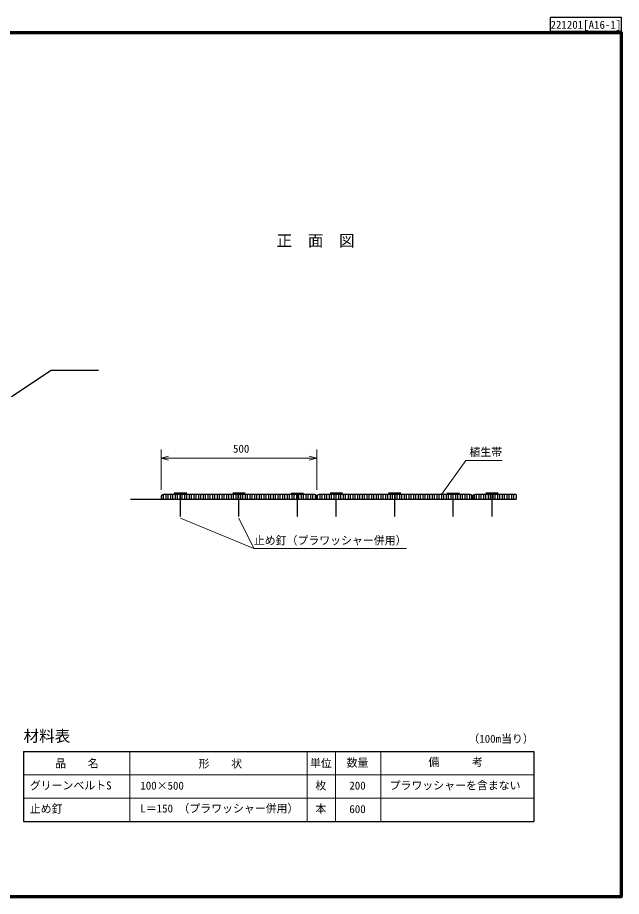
# Model space of a CAD drawing. Units: millimetres, scale not verified. Extents: x 100 to 4100, y 100 to 2919.
# Drawn here: x 2162 to 4100, y 100 to 2919 of the extents above; entities that cross this region are included whole.
import ezdxf
from ezdxf.enums import TextEntityAlignment as Align

# ---------------------------------------------------------------- set-up
doc = ezdxf.new("R2010")
doc.units = ezdxf.units.MM
doc.header["$LTSCALE"] = 10
for name, color, linetype, lineweight in [('C-DOC', 3, 'Continuous', 25), ('C-MTR-FRAM', 5, 'Continuous', 25), ('C-MTR-LINE', 5, 'Continuous', 13), ('C-STR', 7, 'Continuous', 25), ('C-STR-HTXT', 1, 'Continuous', 13), ('C-TTL', 7, 'Continuous', 13)]:
    doc.layers.add(name, color=color, linetype=linetype, lineweight=lineweight)
for name, color, linetype in [('C-MTR', 5, 'Continuous'), ('C-MTR-TXT', 5, 'Continuous'), ('C-TTL-TXT', 7, 'Continuous')]:
    doc.layers.add(name, color=color, linetype=linetype)
doc.styles.add('ＭＳ ゴシック', font='')
doc.styles.get('ＭＳ ゴシック').set_extended_font_data('MS Gothic')

msp = doc.modelspace()

# ---------------------------------------------------------------- linework, layer by layer
at = {"layer": 'C-DOC'}
msp.add_line((3872.49, 2875), (3872.49, 2918.61), dxfattribs=at)
msp.add_lwpolyline([(3872.49, 2875), (4099.99, 2875), (4099.99, 2918.61), (3872.49, 2918.61)], dxfattribs=at)
at = {"layer": 'C-MTR-FRAM'}
for p, q in [((2180.93, 565.08), (3818.69, 565.08)), ((2180.93, 565.08), (2180.93, 340.08)), ((3818.69, 565.08), (3818.69, 340.08)), ((2180.93, 340.08), (3818.69, 340.08))]:
    msp.add_line(p, q, dxfattribs=at)
at = {"layer": 'C-MTR-LINE'}
for p, q in [((2522.2, 565.08), (2522.2, 340.08)), ((3091.54, 565.08), (3091.54, 340.08)), ((3182.24, 565.08), (3182.24, 340.08)), ((3327.24, 565.08), (3327.24, 340.08)), ((2180.93, 490.08), (3818.69, 490.08)), ((2180.93, 415.08), (3818.69, 415.08))]:
    msp.add_line(p, q, dxfattribs=at)
at = {"layer": 'C-STR'}
for p, q in [((2142.46, 1703.75), (2269.19, 1788.24)), ((2269.19, 1788.24), (2421.18, 1788.24)), ((2622.33, 1382.63), (2622.33, 1379.91)), ((3114.7, 1388.77), (2629.7, 1388.77)), ((2629.83, 1373.77), (2629.83, 1388.77)), ((2637.33, 1388.77), (2637.33, 1373.77)), ((2644.83, 1373.77), (2644.83, 1388.77)), ((2652.33, 1388.77), (2652.33, 1373.77)), ((2659.83, 1373.77), (2659.83, 1388.77)), ((2704.7, 1393.77), (2664.7, 1393.77)), ((2667.33, 1388.77), (2667.33, 1373.77)), ((2674.83, 1373.77), (2674.83, 1388.77)), ((2682.33, 1388.77), (2682.33, 1373.77)), ((2684.7, 1318.77), (2684.7, 1393.77)), ((2689.83, 1373.77), (2689.83, 1388.77)), ((2697.33, 1388.77), (2697.33, 1373.77)), ((2704.83, 1373.77), (2704.83, 1388.77)), ((2712.33, 1388.77), (2712.33, 1373.77)), ((2719.83, 1373.77), (2719.83, 1388.77)), ((2727.33, 1388.77), (2727.33, 1373.77)), ((2734.83, 1373.77), (2734.83, 1388.77)), ((2742.33, 1388.77), (2742.33, 1373.77)), ((2749.83, 1373.77), (2749.83, 1388.77)), ((2757.33, 1388.77), (2757.33, 1373.77)), ((2764.83, 1373.77), (2764.83, 1388.77)), ((2772.33, 1388.77), (2772.33, 1373.77)), ((2779.83, 1373.77), (2779.83, 1388.77)), ((2787.33, 1388.77), (2787.33, 1373.77)), ((2794.83, 1373.77), (2794.83, 1388.77)), ((2802.33, 1388.77), (2802.33, 1373.77)), ((2809.83, 1373.77), (2809.83, 1388.77)), ((2817.33, 1388.77), (2817.33, 1373.77)), ((2824.83, 1373.77), (2824.83, 1388.77)), ((2832.33, 1388.77), (2832.33, 1373.77)), ((2839.83, 1373.77), (2839.83, 1388.77)), ((2847.33, 1388.77), (2847.33, 1373.77)), ((2892.2, 1393.77), (2852.2, 1393.77)), ((2854.83, 1373.77), (2854.83, 1388.77)), ((2862.33, 1388.77), (2862.33, 1373.77)), ((2869.83, 1373.77), (2869.83, 1388.77)), ((2872.2, 1318.77), (2872.2, 1393.77)), ((2877.33, 1388.77), (2877.33, 1373.77)), ((2884.83, 1373.77), (2884.83, 1388.77)), ((2892.33, 1388.77), (2892.33, 1373.77)), ((2899.83, 1373.77), (2899.83, 1388.77)), ((2907.33, 1388.77), (2907.33, 1373.77)), ((2914.83, 1373.77), (2914.83, 1388.77)), ((2922.33, 1388.77), (2922.33, 1373.77)), ((2929.83, 1373.77), (2929.83, 1388.77)), ((2937.33, 1388.77), (2937.33, 1373.77)), ((2944.83, 1373.77), (2944.83, 1388.77)), ((2952.33, 1388.77), (2952.33, 1373.77)), ((2959.83, 1373.77), (2959.83, 1388.77)), ((2967.33, 1388.77), (2967.33, 1373.77)), ((2974.83, 1373.77), (2974.83, 1388.77)), ((2982.33, 1388.77), (2982.33, 1373.77)), ((2989.83, 1373.77), (2989.83, 1388.77)), ((2997.33, 1388.77), (2997.33, 1373.77)), ((3004.83, 1373.77), (3004.83, 1388.77)), ((3012.33, 1388.77), (3012.33, 1373.77)), ((3019.83, 1373.77), (3019.83, 1388.77)), ((3027.33, 1388.77), (3027.33, 1373.77)), ((3034.83, 1373.77), (3034.83, 1388.77)), ((3039.7, 1393.77), (3079.7, 1393.77)), ((3042.33, 1388.77), (3042.33, 1373.77)), ((3049.83, 1373.77), (3049.83, 1388.77)), ((3057.33, 1388.77), (3057.33, 1373.77)), ((3059.7, 1318.77), (3059.7, 1393.77)), ((3064.83, 1373.77), (3064.83, 1388.77)), ((3072.33, 1388.77), (3072.33, 1373.77)), ((3079.83, 1373.77), (3079.83, 1388.77)), ((3087.33, 1388.77), (3087.33, 1373.77)), ((3094.83, 1373.77), (3094.83, 1388.77)), ((3102.33, 1388.77), (3102.33, 1373.77)), ((3109.83, 1373.77), (3109.83, 1388.77)), ((3117.33, 1388.3), (3117.33, 1374.24)), ((3124.83, 1375.57), (3124.83, 1386.97)), ((3614.7, 1388.77), (3129.7, 1388.77)), ((3132.33, 1388.77), (3132.33, 1373.77)), ((3139.83, 1373.77), (3139.83, 1388.77)), ((3147.33, 1388.77), (3147.33, 1373.77)), ((3154.83, 1373.77), (3154.83, 1388.77)), ((3162.33, 1388.77), (3162.33, 1373.77)), ((3204.7, 1393.77), (3164.7, 1393.77)), ((3169.83, 1373.77), (3169.83, 1388.77)), ((3177.33, 1388.77), (3177.33, 1373.77)), ((3184.7, 1318.77), (3184.7, 1393.77)), ((3184.83, 1373.77), (3184.83, 1388.77)), ((3192.33, 1388.77), (3192.33, 1373.77)), ((3199.83, 1373.77), (3199.83, 1388.77)), ((3207.33, 1388.77), (3207.33, 1373.77)), ((3214.83, 1373.77), (3214.83, 1388.77)), ((3222.33, 1388.77), (3222.33, 1373.77)), ((3229.83, 1373.77), (3229.83, 1388.77)), ((3237.33, 1388.77), (3237.33, 1373.77)), ((3244.83, 1373.77), (3244.83, 1388.77)), ((3252.33, 1388.77), (3252.33, 1373.77)), ((3259.83, 1373.77), (3259.83, 1388.77)), ((3267.33, 1388.77), (3267.33, 1373.77)), ((3274.83, 1373.77), (3274.83, 1388.77)), ((3282.33, 1388.77), (3282.33, 1373.77)), ((3289.83, 1373.77), (3289.83, 1388.77)), ((3297.33, 1388.77), (3297.33, 1373.77)), ((3304.83, 1373.77), (3304.83, 1388.77)), ((3312.33, 1388.77), (3312.33, 1373.77)), ((3319.83, 1373.77), (3319.83, 1388.77)), ((3327.33, 1388.77), (3327.33, 1373.77)), ((3334.83, 1373.77), (3334.83, 1388.77)), ((3342.33, 1388.77), (3342.33, 1373.77)), ((3349.83, 1373.77), (3349.83, 1388.77)), ((3392.2, 1393.77), (3352.2, 1393.77)), ((3357.33, 1388.77), (3357.33, 1373.77)), ((3364.83, 1373.77), (3364.83, 1388.77)), ((3372.2, 1318.77), (3372.2, 1393.77)), ((3372.33, 1388.77), (3372.33, 1373.77)), ((3379.83, 1373.77), (3379.83, 1388.77)), ((3387.33, 1388.77), (3387.33, 1373.77)), ((3394.83, 1373.77), (3394.83, 1388.77)), ((3402.33, 1388.77), (3402.33, 1373.77)), ((3409.83, 1373.77), (3409.83, 1388.77)), ((3417.33, 1388.77), (3417.33, 1373.77)), ((3424.83, 1373.77), (3424.83, 1388.77)), ((3432.33, 1388.77), (3432.33, 1373.77)), ((3439.83, 1373.77), (3439.83, 1388.77)), ((3447.33, 1388.77), (3447.33, 1373.77)), ((3454.83, 1373.77), (3454.83, 1388.77)), ((3462.33, 1388.77), (3462.33, 1373.77)), ((3469.83, 1373.77), (3469.83, 1388.77)), ((3477.33, 1388.77), (3477.33, 1373.77)), ((3484.83, 1373.77), (3484.83, 1388.77)), ((3492.33, 1388.77), (3492.33, 1373.77)), ((3499.83, 1373.77), (3499.83, 1388.77)), ((3507.33, 1388.77), (3507.33, 1373.77)), ((3514.83, 1373.77), (3514.83, 1388.77)), ((3522.33, 1388.77), (3522.33, 1373.77)), ((3529.83, 1373.77), (3529.83, 1388.77)), ((3537.33, 1388.77), (3537.33, 1373.77)), ((3539.7, 1393.77), (3579.7, 1393.77)), ((3544.83, 1373.77), (3544.83, 1388.77)), ((3552.33, 1388.77), (3552.33, 1373.77)), ((3559.7, 1318.77), (3559.7, 1393.77)), ((3559.83, 1373.77), (3559.83, 1388.77)), ((3567.33, 1388.77), (3567.33, 1373.77)), ((3574.83, 1373.77), (3574.83, 1388.77)), ((3582.33, 1388.77), (3582.33, 1373.77)), ((3589.83, 1373.77), (3589.83, 1388.77)), ((3597.33, 1388.77), (3597.33, 1373.77)), ((3604.83, 1373.77), (3604.83, 1388.77)), ((3612.33, 1388.77), (3612.33, 1373.77)), ((3619.83, 1375.79), (3619.83, 1386.75)), ((3627.33, 1388.38), (3627.33, 1374.16)), ((3762.45, 1388.77), (3629.7, 1388.77)), ((3634.83, 1373.77), (3634.83, 1388.77)), ((3642.33, 1388.77), (3642.33, 1373.77)), ((3649.83, 1373.77), (3649.83, 1388.77)), ((3657.33, 1388.77), (3657.33, 1373.77)), ((3704.7, 1393.77), (3664.7, 1393.77)), ((3664.83, 1373.77), (3664.83, 1388.77)), ((3672.33, 1388.77), (3672.33, 1373.77)), ((3679.83, 1373.77), (3679.83, 1388.77)), ((3684.7, 1318.77), (3684.7, 1393.77)), ((3687.33, 1388.77), (3687.33, 1373.77)), ((3694.83, 1373.77), (3694.83, 1388.77)), ((3702.33, 1388.77), (3702.33, 1373.77)), ((3709.83, 1373.77), (3709.83, 1388.77)), ((3717.33, 1388.77), (3717.33, 1373.77)), ((3724.83, 1373.77), (3724.83, 1388.77)), ((3732.33, 1388.77), (3732.33, 1373.77)), ((3739.83, 1373.77), (3739.83, 1388.77)), ((3747.33, 1388.77), (3747.33, 1373.77)), ((3754.83, 1373.77), (3754.83, 1388.77)), ((3762.33, 1388.77), (3762.33, 1373.77)), ((3762.45, 1388.77), (3762.45, 1373.77)), ((2523.89, 1373.77), (3664.14, 1373.77)), ((2553.89, 1373.77), (2993.89, 1373.77)), ((2629.7, 1373.77), (3114.7, 1373.77)), ((3053.89, 1373.77), (3493.89, 1373.77)), ((3129.7, 1373.77), (3614.7, 1373.77)), ((3553.89, 1373.77), (3664.14, 1373.77)), ((3629.7, 1373.77), (3762.45, 1373.77))]:
    msp.add_line(p, q, dxfattribs=at)
for centre, start, end in [((2629.7, 1381.27), 90, 270), ((3114.7, 1381.27), 270, 90), ((3129.7, 1381.27), 90, 270), ((3614.7, 1381.27), 270, 90), ((3629.7, 1381.27), 90, 270)]:
    msp.add_arc(centre, 7.5, start, end, dxfattribs=at)
at = {"layer": 'C-STR-HTXT'}
for p, q in [((2622.2, 1403.77), (2622.2, 1533.77)), ((3122.2, 1403.77), (3122.2, 1533.77)), ((2622.2, 1505.32), (2646.35, 1511.79)), ((2622.2, 1505.32), (2646.35, 1498.85)), ((2622.2, 1505.32), (3122.2, 1505.32)), ((2622.2, 1503.77), (2622.2, 1485.32)), ((3122.2, 1505.32), (3098.05, 1511.79)), ((3122.2, 1505.32), (3098.05, 1498.85)), ((3600.56, 1498.51), (3522.33, 1388.77)), ((3600.56, 1498.51), (3716.89, 1498.51)), ((2685.11, 1312.63), (2920.1, 1216.08)), ((2920.1, 1216.08), (2871.43, 1312.86)), ((2920.1, 1216.08), (3410.1, 1216.08))]:
    msp.add_line(p, q, dxfattribs=at)
at = {"layer": 'C-TTL', "color": 2, "lineweight": 70}
msp.add_lwpolyline([(100, 100), (4100, 100), (4100, 2870), (100, 2870)], close=True, dxfattribs=at)

# ---------------------------------------------------------------- texts
at = {"layer": 'C-DOC', "style": 'ＭＳ ゴシック'}
msp.add_text('221201[A16-1]', height=25.66, dxfattribs=at).set_placement((3872.49, 2875), align=Align.BOTTOM_LEFT)
at = {"layer": 'C-MTR', "style": 'ＭＳ ゴシック'}
msp.add_text('材料表', height=36.66, dxfattribs=at).set_placement((2180.93, 585.08), align=Align.BOTTOM_LEFT)
at = {"layer": 'C-MTR-TXT', "style": 'ＭＳ ゴシック'}
for s, p in [('（100m当り）', (3608.69, 585.08)), ('\u3000\u3000品\u3000\u3000名\u3000', (2212.15, 506.14)), ('\u3000形\u3000\u3000状', (2707.52, 505.26)), ('\u3000備\u3000\u3000\u3000考\u3000', (3445.46, 510.39)), ('グリーンベルトS', (2200.93, 435.29)), ('100×500', (2555.76, 434.79)), ('プラワッシャーを含まない', (3356.03, 435.29)), ('止め釘', (2200.93, 360.29)), ('L＝150 （プラワッシャー併用）', (2555.76, 361.47))]:
    msp.add_text(s, height=25.66, dxfattribs=at).set_placement(p, align=Align.BOTTOM_LEFT)
for s, p in [('単位', (3135.22, 506.76)), ('数量', (3252.88, 507.97)), ('枚', (3135.22, 435.11)), ('200', (3252.88, 434.88)), ('本', (3135.22, 360.34)), ('600', (3252.88, 359.47))]:
    msp.add_text(s, height=25.66, dxfattribs=at).set_placement(p, align=Align.BOTTOM_CENTER)
at = {"layer": 'C-STR-HTXT', "color": 7, "style": 'ＭＳ ゴシック'}
for s, p in [('500', (2853.25, 1515.32)), ('植生帯', (3611.89, 1504.74)), ('止め釘（プラワッシャー併用）', (2920.1, 1221.08))]:
    msp.add_text(s, height=25.66, dxfattribs=at).set_placement(p, align=Align.BOTTOM_LEFT)
at = {"layer": 'C-TTL-TXT', "style": 'ＭＳ ゴシック'}
msp.add_text('正\u3000面\u3000図', height=36.66, dxfattribs=at).set_placement((2993.37, 2173.99), align=Align.BOTTOM_LEFT)

doc.saveas('drawing.dxf')
